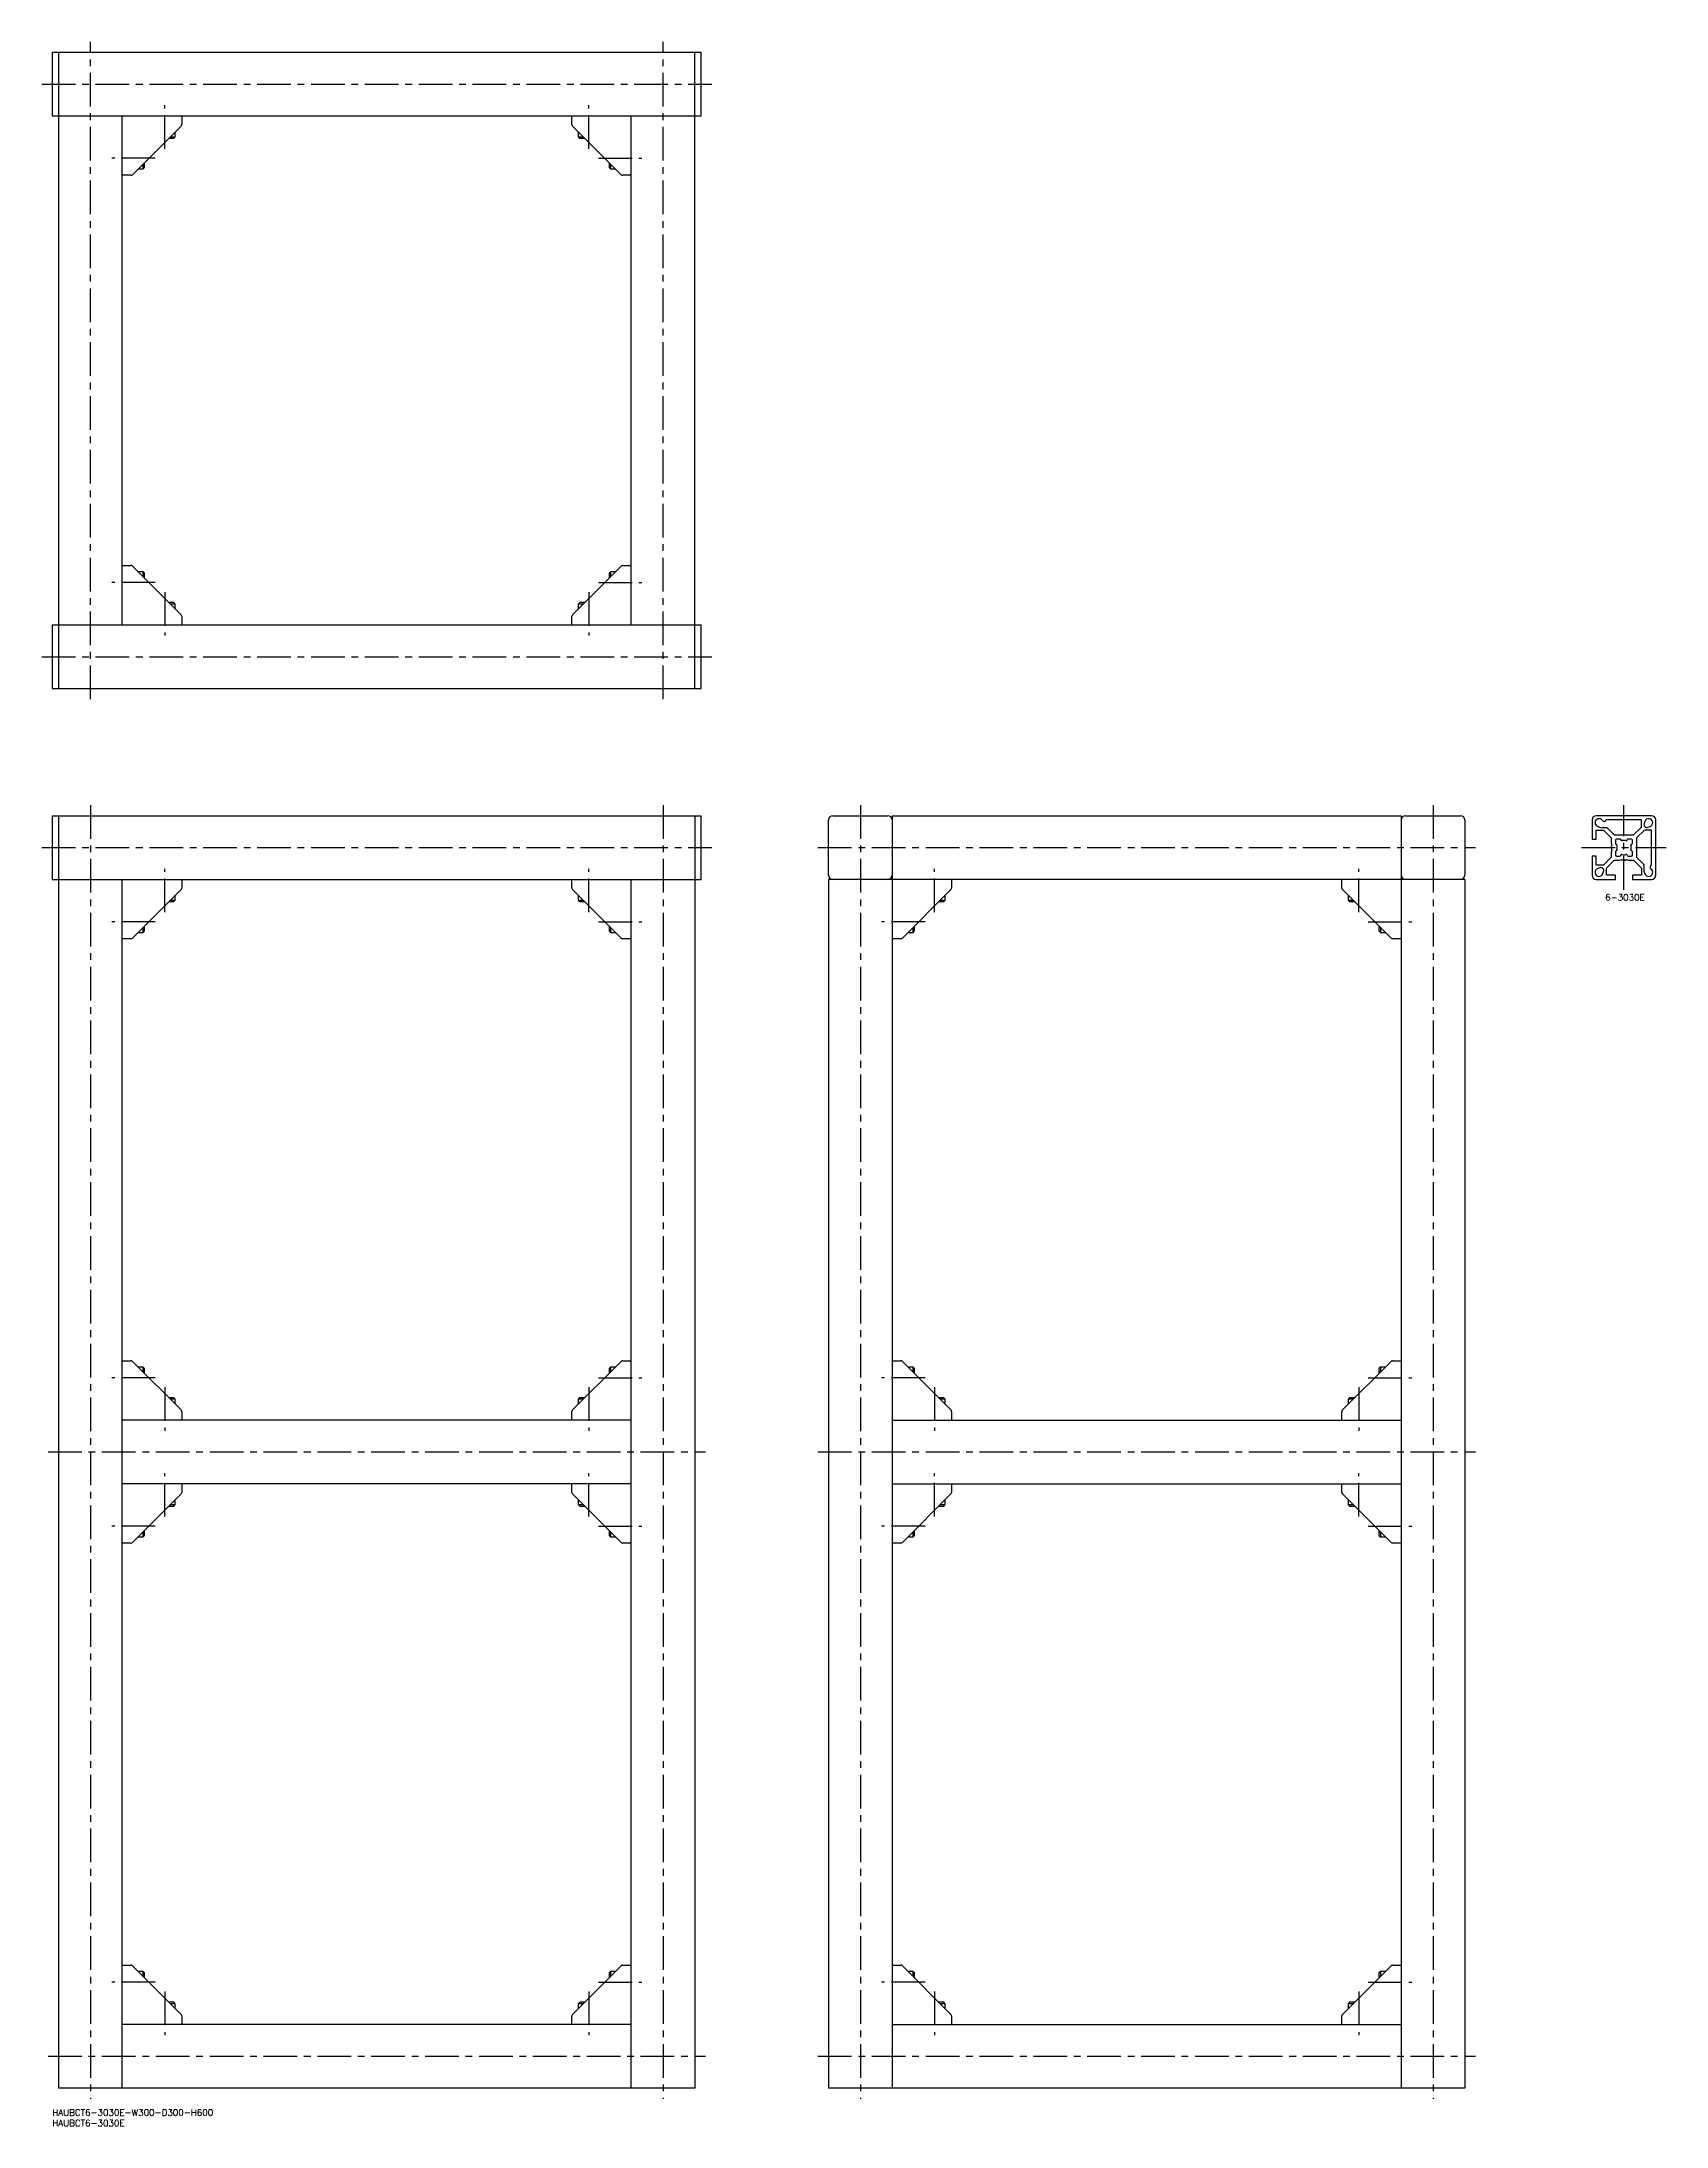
# Model space of a CAD drawing. Extents: x -5 to 761, y -8 to 975.
import ezdxf

# ---------------------------------------------------------------- set-up
doc = ezdxf.new("R2010")
doc.units = 0
doc.header["$LTSCALE"] = 0.5
doc.linetypes.add('CENTER', pattern=[50.8, 31.75, -6.35, 6.35, -6.35])
for name, color, linetype in [('MSM_CENTER', 1, 'CENTER'), ('MSM_CONTINUOUS', 7, 'CONTINUOUS'), ('MSM_PART_NUMBER', 7, 'CONTINUOUS')]:
    doc.layers.add(name, color=color, linetype=linetype)
doc.styles.get("Standard").update_dxf_attribs({"font": 'txt.shx', "height": 3, "bigfont": 'bigfont.shx'})

# ---------------------------------------------------------------- blocks, each defined once
blk = doc.blocks.new('*U8')
at = {"layer": 'MSM_PART_NUMBER'}
blk.add_text('HAUBCT6-3030E-W300-D300-H600', height=3, dxfattribs=at).set_placement((0, -3))
blk = doc.blocks.new('*U9')
at = {"layer": 'MSM_PART_NUMBER'}
blk.add_text('HAUBCT6-3030E', height=3, dxfattribs=at).set_placement((0, -8))
blk = doc.blocks.new('*U10')
at = {"layer": 'MSM_PART_NUMBER'}
blk.add_text('6-3030E', height=3, dxfattribs=at).set_placement((732.18, 569.97))

msp = doc.modelspace()

# ---------------------------------------------------------------- linework, layer by layer
at = {"layer": 'MSM_CENTER'}
for p, q in [((18, 665), (18, 975)), ((288, 665), (288, 975)), ((-5, 955), (311, 955)), ((53, 924.5), (53, 945)), ((253, 924.5), (253, 945)), ((48.5, 920), (28, 920)), ((257.5, 920), (278, 920)), ((48.5, 720), (28, 720)), ((257.5, 720), (278, 720)), ((53, 715.5), (53, 695)), ((253, 715.5), (253, 695)), ((-5, 685), (311, 685)), ((18, 615), (18, 5)), ((288, 615), (288, 5)), ((381, 615), (381, 5)), ((651, 615), (651, 5)), ((741, 575), (741, 615)), ((-5, 595), (311, 595)), ((361, 595), (671, 595)), ((721, 595), (761, 595)), ((53, 564.5), (53, 585)), ((253, 564.5), (253, 585)), ((416, 564.5), (416, 585)), ((616, 564.5), (616, 585)), ((48.5, 560), (28, 560)), ((257.5, 560), (278, 560)), ((411.5, 560), (391, 560)), ((620.5, 560), (641, 560)), ((48.5, 345), (28, 345)), ((257.5, 345), (278, 345)), ((411.5, 345), (391, 345)), ((620.5, 345), (641, 345)), ((53, 340.5), (53, 320)), ((253, 340.5), (253, 320)), ((416, 340.5), (416, 320)), ((616, 340.5), (616, 320)), ((-2, 310), (308, 310)), ((361, 310), (671, 310)), ((53, 279.5), (53, 300)), ((253, 279.5), (253, 300)), ((416, 279.5), (416, 300)), ((616, 279.5), (616, 300)), ((48.5, 275), (28, 275)), ((257.5, 275), (278, 275)), ((411.5, 275), (391, 275)), ((620.5, 275), (641, 275)), ((48.5, 60), (28, 60)), ((257.5, 60), (278, 60)), ((411.5, 60), (391, 60)), ((620.5, 60), (641, 60)), ((53, 55.5), (53, 35)), ((253, 55.5), (253, 35)), ((416, 55.5), (416, 35)), ((616, 55.5), (616, 35)), ((-2, 25), (308, 25)), ((361, 25), (671, 25))]:
    msp.add_line(p, q, dxfattribs=at)
at = {"layer": 'MSM_CONTINUOUS'}
for p, q in [((0, 970), (306, 970)), ((0, 970), (0, 940)), ((3, 970), (3, 670)), ((303, 670), (303, 970)), ((306, 940), (306, 970)), ((0, 940), (306, 940)), ((33, 700), (33, 940)), ((60.71, 935.21), (37.79, 912.29)), ((61, 940), (61, 935.91)), ((245, 935.91), (245, 940)), ((268.21, 912.29), (245.29, 935.21)), ((273, 700), (273, 940)), ((55, 929.5), (57.33, 929.5)), ((55.67, 930.17), (58, 930.17)), ((57.33, 929.5), (58, 930.17)), ((58, 930.17), (58, 932.5)), ((248, 932.5), (248, 930.17)), ((248, 930.17), (248.67, 929.5)), ((248, 930.17), (250.33, 930.17)), ((248.67, 929.5), (251, 929.5)), ((40.5, 915), (42.83, 915)), ((42.83, 915), (42.83, 917.33)), ((42.83, 915), (43.5, 915.67)), ((43.5, 915.67), (43.5, 918)), ((262.5, 918), (262.5, 915.67)), ((262.5, 915.67), (263.17, 915)), ((263.17, 917.33), (263.17, 915)), ((263.17, 915), (265.5, 915)), ((37.09, 912), (33, 912)), ((273, 912), (268.91, 912)), ((33, 728), (37.09, 728)), ((37.79, 727.71), (60.71, 704.79)), ((245.29, 704.79), (268.21, 727.71)), ((268.91, 728), (273, 728)), ((42.83, 725), (40.5, 725)), ((43.5, 724.33), (42.83, 725)), ((42.83, 722.67), (42.83, 725)), ((43.5, 722), (43.5, 724.33)), ((263.17, 725), (262.5, 724.33)), ((262.5, 724.33), (262.5, 722)), ((265.5, 725), (263.17, 725)), ((263.17, 725), (263.17, 722.67)), ((57.33, 710.5), (55, 710.5)), ((58, 709.83), (55.67, 709.83)), ((58, 709.83), (57.33, 710.5)), ((58, 707.5), (58, 709.83)), ((248.67, 710.5), (248, 709.83)), ((248, 709.83), (248, 707.5)), ((250.33, 709.83), (248, 709.83)), ((251, 710.5), (248.67, 710.5)), ((0, 700), (306, 700)), ((0, 700), (0, 670)), ((61, 704.09), (61, 700)), ((245, 700), (245, 704.09)), ((306, 670), (306, 700)), ((0, 670), (306, 670)), ((0, 610), (306, 610)), ((0, 610), (0, 580)), ((3, 610), (3, 10)), ((303, 610), (303, 10)), ((306, 580), (306, 610)), ((368, 610), (394, 610)), ((396, 610), (396, 10)), ((396, 610), (636, 610)), ((636, 610), (636, 10)), ((638, 610), (664, 610)), ((754, 610), (728, 610)), ((366, 582), (366, 608)), ((666, 608), (666, 582)), ((726, 608), (726, 599)), ((728, 599), (728, 603.25)), ((728, 603.25), (731.34, 603.25)), ((728.64, 604.92), (729.9, 604.45)), ((729.9, 604.45), (732.97, 604.45)), ((731.34, 603.25), (735, 599.59)), ((749.25, 608), (732.64, 608)), ((732.97, 604.45), (736.42, 601)), ((736.42, 601), (745.59, 601)), ((745.59, 601), (749.25, 604.66)), ((750.66, 603.25), (747, 599.59)), ((749.25, 604.66), (749.25, 608)), ((750.91, 607.35), (750.55, 606.34)), ((754, 603.25), (750.66, 603.25)), ((752.34, 604.55), (753.35, 604.91)), ((754, 586.64), (754, 603.25)), ((756, 582), (756, 608)), ((726, 599), (728, 599)), ((728, 591), (726, 591)), ((726, 591), (726, 582)), ((728, 586.75), (728, 591)), ((735, 590.41), (731.34, 586.75)), ((735, 599.59), (735, 597.17)), ((735, 597.17), (735.3, 596.2)), ((735.3, 593.8), (735, 592.83)), ((735, 592.83), (735, 590.41)), ((735.3, 596.2), (735.1, 595.75)), ((735.1, 594.25), (735.3, 593.8)), ((735.13, 595.3), (735.3, 595)), ((735.3, 595), (735.13, 594.7)), ((737, 598.5), (737, 597)), ((737, 593), (737, 591.5)), ((739, 599), (737.5, 599)), ((737.5, 591), (739, 591)), ((744.5, 599), (743, 599)), ((743, 591), (744.5, 591)), ((745, 597), (745, 598.5)), ((745, 591.5), (745, 593)), ((747, 599.59), (747, 590.42)), ((747, 590.42), (750.45, 586.97)), ((0, 580), (306, 580)), ((33, 10), (33, 580)), ((61, 580), (61, 575.91)), ((245, 575.91), (245, 580)), ((273, 10), (273, 580)), ((666, 580), (366, 580)), ((366, 580), (366, 10)), ((424, 580), (424, 575.91)), ((608, 575.91), (608, 580)), ((666, 580), (666, 10)), ((731.34, 586.75), (728, 586.75)), ((728, 580), (737, 580)), ((729.66, 585.45), (728.65, 585.09)), ((731.09, 582.65), (731.45, 583.66)), ((732.75, 585.34), (736.41, 589)), ((732.75, 582), (732.75, 585.34)), ((737, 582), (732.75, 582)), ((736.41, 589), (738.83, 589)), ((737, 580), (737, 582)), ((738.83, 589), (739.8, 589.3)), ((739.8, 589.3), (740.25, 589.1)), ((740.7, 589.13), (741, 589.3)), ((741, 589.3), (741.3, 589.13)), ((741.75, 589.1), (742.2, 589.3)), ((742.2, 589.3), (743.17, 589)), ((743.17, 589), (745.59, 589)), ((749.25, 582), (745, 582)), ((745, 582), (745, 580)), ((745, 580), (754, 580)), ((745.59, 589), (749.25, 585.34)), ((749.25, 585.34), (749.25, 582)), ((750.45, 586.97), (750.45, 583.9)), ((750.45, 583.9), (750.92, 582.64)), ((60.71, 575.21), (37.79, 552.29)), ((55.67, 570.17), (58, 570.17)), ((57.33, 569.5), (58, 570.17)), ((58, 570.17), (58, 572.5)), ((268.21, 552.29), (245.29, 575.21)), ((248, 572.5), (248, 570.17)), ((248, 570.17), (248.67, 569.5)), ((248, 570.17), (250.33, 570.17)), ((423.71, 575.21), (400.79, 552.29)), ((418.67, 570.17), (421, 570.17)), ((420.33, 569.5), (421, 570.17)), ((421, 570.17), (421, 572.5)), ((631.21, 552.29), (608.29, 575.21)), ((611, 572.5), (611, 570.17)), ((611, 570.17), (611.67, 569.5)), ((611, 570.17), (613.33, 570.17)), ((55, 569.5), (57.33, 569.5)), ((248.67, 569.5), (251, 569.5)), ((418, 569.5), (420.33, 569.5)), ((611.67, 569.5), (614, 569.5)), ((37.09, 552), (33, 552)), ((40.5, 555), (42.83, 555)), ((42.83, 555), (42.83, 557.33)), ((42.83, 555), (43.5, 555.67)), ((43.5, 555.67), (43.5, 558)), ((262.5, 558), (262.5, 555.67)), ((262.5, 555.67), (263.17, 555)), ((263.17, 557.33), (263.17, 555)), ((263.17, 555), (265.5, 555)), ((273, 552), (268.91, 552)), ((400.09, 552), (396, 552)), ((403.5, 555), (405.83, 555)), ((405.83, 555), (405.83, 557.33)), ((405.83, 555), (406.5, 555.67)), ((406.5, 555.67), (406.5, 558)), ((625.5, 558), (625.5, 555.67)), ((625.5, 555.67), (626.17, 555)), ((626.17, 557.33), (626.17, 555)), ((626.17, 555), (628.5, 555)), ((636, 552), (631.91, 552)), ((33, 353), (37.09, 353)), ((37.79, 352.71), (60.71, 329.79)), ((42.83, 350), (40.5, 350)), ((43.5, 349.33), (42.83, 350)), ((42.83, 347.67), (42.83, 350)), ((43.5, 347), (43.5, 349.33)), ((245.29, 329.79), (268.21, 352.71)), ((263.17, 350), (262.5, 349.33)), ((262.5, 349.33), (262.5, 347)), ((265.5, 350), (263.17, 350)), ((263.17, 350), (263.17, 347.67)), ((268.91, 353), (273, 353)), ((396, 353), (400.09, 353)), ((400.79, 352.71), (423.71, 329.79)), ((405.83, 350), (403.5, 350)), ((406.5, 349.33), (405.83, 350)), ((405.83, 347.67), (405.83, 350)), ((406.5, 347), (406.5, 349.33)), ((608.29, 329.79), (631.21, 352.71)), ((626.17, 350), (625.5, 349.33)), ((625.5, 349.33), (625.5, 347)), ((628.5, 350), (626.17, 350)), ((626.17, 350), (626.17, 347.67)), ((631.91, 353), (636, 353)), ((57.33, 335.5), (55, 335.5)), ((58, 334.83), (55.67, 334.83)), ((58, 334.83), (57.33, 335.5)), ((58, 332.5), (58, 334.83)), ((248.67, 335.5), (248, 334.83)), ((248, 334.83), (248, 332.5)), ((250.33, 334.83), (248, 334.83)), ((251, 335.5), (248.67, 335.5)), ((420.33, 335.5), (418, 335.5)), ((421, 334.83), (418.67, 334.83)), ((421, 334.83), (420.33, 335.5)), ((421, 332.5), (421, 334.83)), ((611.67, 335.5), (611, 334.83)), ((611, 334.83), (611, 332.5)), ((613.33, 334.83), (611, 334.83)), ((614, 335.5), (611.67, 335.5)), ((273, 325), (33, 325)), ((61, 329.09), (61, 325)), ((245, 325), (245, 329.09)), ((396, 325), (636, 325)), ((424, 329.09), (424, 325)), ((608, 325), (608, 329.09)), ((273, 295), (33, 295)), ((61, 295), (61, 290.91)), ((245, 290.91), (245, 295)), ((396, 295), (636, 295)), ((424, 295), (424, 290.91)), ((608, 290.91), (608, 295)), ((60.71, 290.21), (37.79, 267.29)), ((55.67, 285.17), (58, 285.17)), ((57.33, 284.5), (58, 285.17)), ((58, 285.17), (58, 287.5)), ((268.21, 267.29), (245.29, 290.21)), ((248, 287.5), (248, 285.17)), ((248, 285.17), (248.67, 284.5)), ((248, 285.17), (250.33, 285.17)), ((423.71, 290.21), (400.79, 267.29)), ((418.67, 285.17), (421, 285.17)), ((420.33, 284.5), (421, 285.17)), ((421, 285.17), (421, 287.5)), ((631.21, 267.29), (608.29, 290.21)), ((611, 287.5), (611, 285.17)), ((611, 285.17), (611.67, 284.5)), ((611, 285.17), (613.33, 285.17)), ((55, 284.5), (57.33, 284.5)), ((248.67, 284.5), (251, 284.5)), ((418, 284.5), (420.33, 284.5)), ((611.67, 284.5), (614, 284.5)), ((37.09, 267), (33, 267)), ((40.5, 270), (42.83, 270)), ((42.83, 270), (42.83, 272.33)), ((42.83, 270), (43.5, 270.67)), ((43.5, 270.67), (43.5, 273)), ((262.5, 273), (262.5, 270.67)), ((262.5, 270.67), (263.17, 270)), ((263.17, 272.33), (263.17, 270)), ((263.17, 270), (265.5, 270)), ((273, 267), (268.91, 267)), ((400.09, 267), (396, 267)), ((403.5, 270), (405.83, 270)), ((405.83, 270), (405.83, 272.33)), ((405.83, 270), (406.5, 270.67)), ((406.5, 270.67), (406.5, 273)), ((625.5, 273), (625.5, 270.67)), ((625.5, 270.67), (626.17, 270)), ((626.17, 272.33), (626.17, 270)), ((626.17, 270), (628.5, 270)), ((636, 267), (631.91, 267)), ((33, 68), (37.09, 68)), ((37.79, 67.71), (60.71, 44.79)), ((42.83, 65), (40.5, 65)), ((43.5, 64.33), (42.83, 65)), ((42.83, 62.67), (42.83, 65)), ((43.5, 62), (43.5, 64.33)), ((245.29, 44.79), (268.21, 67.71)), ((263.17, 65), (262.5, 64.33)), ((262.5, 64.33), (262.5, 62)), ((265.5, 65), (263.17, 65)), ((263.17, 65), (263.17, 62.67)), ((268.91, 68), (273, 68)), ((396, 68), (400.09, 68)), ((400.79, 67.71), (423.71, 44.79)), ((405.83, 65), (403.5, 65)), ((406.5, 64.33), (405.83, 65)), ((405.83, 62.67), (405.83, 65)), ((406.5, 62), (406.5, 64.33)), ((608.29, 44.79), (631.21, 67.71)), ((626.17, 65), (625.5, 64.33)), ((625.5, 64.33), (625.5, 62)), ((628.5, 65), (626.17, 65)), ((626.17, 65), (626.17, 62.67)), ((631.91, 68), (636, 68)), ((57.33, 50.5), (55, 50.5)), ((58, 49.83), (55.67, 49.83)), ((58, 49.83), (57.33, 50.5)), ((58, 47.5), (58, 49.83)), ((248.67, 50.5), (248, 49.83)), ((248, 49.83), (248, 47.5)), ((250.33, 49.83), (248, 49.83)), ((251, 50.5), (248.67, 50.5)), ((420.33, 50.5), (418, 50.5)), ((421, 49.83), (418.67, 49.83)), ((421, 49.83), (420.33, 50.5)), ((421, 47.5), (421, 49.83)), ((611.67, 50.5), (611, 49.83)), ((611, 49.83), (611, 47.5)), ((613.33, 49.83), (611, 49.83)), ((614, 50.5), (611.67, 50.5)), ((273, 40), (33, 40)), ((61, 44.09), (61, 40)), ((245, 40), (245, 44.09)), ((396, 40), (636, 40)), ((424, 44.09), (424, 40)), ((608, 40), (608, 44.09)), ((303, 10), (3, 10)), ((666, 10), (366, 10))]:
    msp.add_line(p, q, dxfattribs=at)
for centre, radius, start, end in [((60, 935.91), 1, 315, 0), ((246, 935.91), 1, 180, 225), ((37.09, 913), 1, 270, 315), ((268.91, 913), 1, 225, 270), ((37.09, 727), 1, 45, 90), ((268.91, 727), 1, 90, 135), ((60, 704.09), 1, 0, 45), ((246, 704.09), 1, 135, 180), ((368, 608), 2, 90, 180), ((394, 608), 2, 0, 90), ((638, 608), 2, 90, 180), ((664, 608), 2, 0, 90), ((728, 608), 2, 90, 180), ((754, 608), 2, 0, 90), ((729.3, 606.7), 1.9, 34.14842, 249.61101), ((731.7, 608.33), 1, 214.14844, 340.85972), ((751.86, 605.86), 1.4, 160, 290), ((752.7, 606.7), 1.9, 290.00005, 159.99995), ((735.56, 595.55), 0.5, 156.20602, 210), ((735.56, 594.45), 0.5, 150, 203.79398), ((737.5, 598.5), 0.5, 90, 180), ((737.5, 597), 0.5, 180, 261.42159), ((737.5, 593), 0.5, 98.57841, 180), ((737.5, 591.5), 0.5, 180, 270), ((737.37, 596.11), 0.4, 343.01488, 81.42159), ((737.37, 593.89), 0.4, 278.57841, 16.98513), ((741, 595), 3.4, 163.01488, 196.98512), ((739, 598.5), 0.5, 8.57841, 90), ((739, 591.5), 0.5, 270, 351.42159), ((739.89, 598.63), 0.4, 188.57841, 286.98513), ((739.89, 591.37), 0.4, 73.01488, 171.42159), ((741, 595), 3.4, 73.01488, 106.98512), ((741, 595), 3.4, 253.01488, 286.98512), ((742.11, 598.63), 0.4, 253.01488, 351.42159), ((742.11, 591.37), 0.4, 8.57841, 106.98511), ((743, 598.5), 0.5, 90, 171.42159), ((743, 591.5), 0.5, 188.57841, 270), ((744.63, 596.11), 0.4, 98.57841, 196.98511), ((744.63, 593.89), 0.4, 163.01488, 261.42159), ((741, 595), 3.4, 343.01488, 16.98512), ((744.5, 598.5), 0.5, 0, 90), ((744.5, 591.5), 0.5, 270, 0), ((744.5, 597), 0.5, 278.57841, 0), ((744.5, 593), 0.5, 0, 81.42159), ((368, 582), 2, 180, 270), ((394, 582), 2, 270, 0), ((638, 582), 2, 180, 270), ((664, 582), 2, 270, 0), ((728, 582), 2, 180, 270), ((729.3, 583.3), 1.9, 110.00005, 339.99995), ((730.14, 584.14), 1.4, 340, 110), ((740.45, 589.56), 0.5, 246.20602, 300), ((741.55, 589.56), 0.5, 240, 293.79398), ((752.7, 583.3), 1.9, 200.38899, 55.85158), ((754.33, 585.7), 1, 109.14028, 235.85157), ((754, 582), 2, 270, 0), ((60, 575.91), 1, 315, 0), ((246, 575.91), 1, 180, 225), ((423, 575.91), 1, 315, 0), ((609, 575.91), 1, 180, 225), ((37.09, 553), 1, 270, 315), ((268.91, 553), 1, 225, 270), ((400.09, 553), 1, 270, 315), ((631.91, 553), 1, 225, 270), ((37.09, 352), 1, 45, 90), ((268.91, 352), 1, 90, 135), ((400.09, 352), 1, 45, 90), ((631.91, 352), 1, 90, 135), ((60, 329.09), 1, 0, 45), ((246, 329.09), 1, 135, 180), ((423, 329.09), 1, 0, 45), ((609, 329.09), 1, 135, 180), ((60, 290.91), 1, 315, 0), ((246, 290.91), 1, 180, 225), ((423, 290.91), 1, 315, 0), ((609, 290.91), 1, 180, 225), ((37.09, 268), 1, 270, 315), ((268.91, 268), 1, 225, 270), ((400.09, 268), 1, 270, 315), ((631.91, 268), 1, 225, 270), ((37.09, 67), 1, 45, 90), ((268.91, 67), 1, 90, 135), ((400.09, 67), 1, 45, 90), ((631.91, 67), 1, 90, 135), ((60, 44.09), 1, 0, 45), ((246, 44.09), 1, 135, 180), ((423, 44.09), 1, 0, 45), ((609, 44.09), 1, 135, 180)]:
    msp.add_arc(centre, radius, start, end, dxfattribs=at)

# ---------------------------------------------------------------- block references
for name in ['*U10', '*U8', '*U9']:
    msp.add_blockref(name, (0, 0), dxfattribs=at)

doc.saveas('drawing.dxf')
